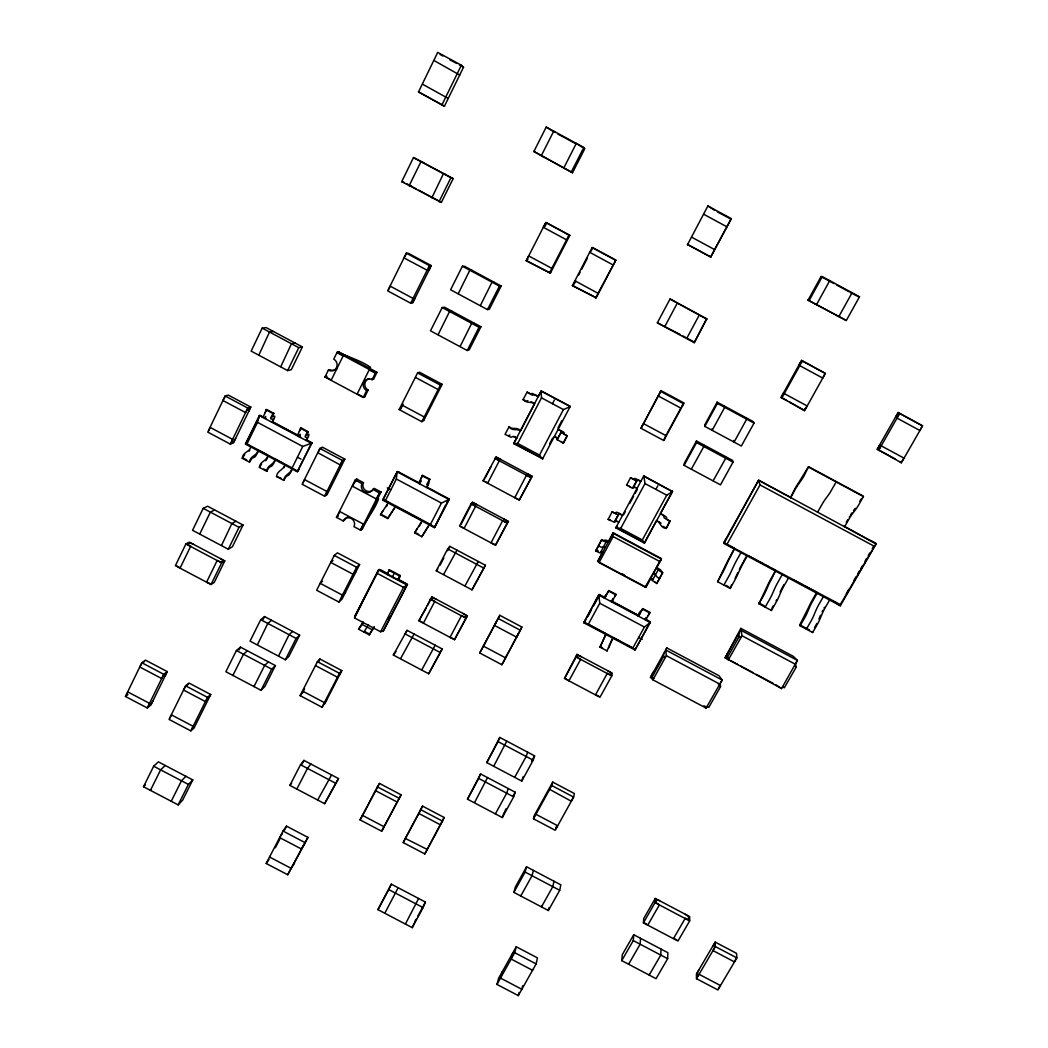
<?xml version="1.0" encoding="UTF-8"?>
<svg xmlns="http://www.w3.org/2000/svg" width="1048" height="1048" viewBox="0 0 1048 1048"><rect width="100%" height="100%" fill="white"/><g stroke="black" fill="none" stroke-linecap="round" stroke-linejoin="round"><path stroke-width="1.5" d="M685.366 914.315L688.588 916.489L688.588 919.856L685.353 918.14L673.654 938.288L676.89 939.99M392.555 576.898L394.218 573.125M684.134 465.364L684.174 463.557L696.475 440.998L732.591 460.399L733.01 462.168L720.487 484.857L684.134 465.364L696.553 442.597L696.475 440.998M667.655 958.697L667.838 952.671L633.739 934.724L622.329 954.61L621.739 960.636L656.048 978.675L667.655 958.697L633.267 940.606L633.739 934.724M683.637 403.755L683.663 402.812L660.961 390.616L640.996 428.291L663.751 440.501L683.637 403.755L660.764 391.454L660.961 390.616M683.021 404.803L683.047 404.07M661.013 949.095L660.777 955.082L649.184 975.059L649.236 974.286M659.572 900.704L656.323 899.472L656.153 902.747L659.375 904.922L647.743 925.135L644.533 922.947M681.148 408.262L658.314 395.987M681.187 407.502L667.118 433.4M643.42 922.856L655.052 902.642L655.275 898.437L689.663 916.581L689.676 920.904L677.964 941.052L643.42 922.856L643.721 918.533L655.275 898.437M781.559 688.536L797.41 660.41L793.323 656.349L740.87 628.368L725.124 657.777L781.559 688.536L775.952 684.868M312.055 442.806L297.344 471.705L292.13 467.945L302.741 446.461L312.042 443.003L306.33 439.767M653.873 678.108L652.105 677.165L663.633 656.467L663.816 653.402M640.564 938.327L640.145 944.222L628.604 964.239L628.669 963.479M670.026 521.328L666.462 518.904L666.58 517.516A5.096 0.655 28.5 0 0 662.742 514.751L660.371 513.468L663.829 515.983L664.144 517.922L670.026 521.328L666.109 528.48C660.174 527.681 660.764 522.363 656.506 520.555L644.389 543.087L615.805 527.812L617.482 526.109M740.87 628.368L741.971 635.756L728.19 660.096M388.166 573.086L387.105 574.094L389.371 569.771L400.061 575.457L398.017 579.125L407.436 584.483L383.45 630.896L380.607 631.761L354.591 617.979L354.709 616.538L378.564 569.942L380.896 570.033L388.088 573.846M656.506 567.859L658.196 569.85L652.354 580.487L656.769 583.513L662.598 572.929L660.515 569.824L656.572 567.348L661.393 558.571L613.146 532.79L608.233 542.078L606.438 541.253M666.109 528.48L670.052 520.895M652.105 677.165L652.38 673.956M612.661 600.425L613.08 598.578M656.769 583.513L662.65 572.404M446.749 502.844L448.898 498.678L448.963 499.464L397.074 471.796L382.703 500.106L385.481 500.446L396.354 479.041L397.074 471.796L398.987 472.072M691.523 237.11L714.605 249.594M646.564 618.49L649.917 612.425L642.778 608.613C640.197 613.263 641.311 608.377 637.839 615.844L639.673 612.726M561.584 431.449L558.125 429.339L563.235 431.868L564.309 432.824L563.654 433.859L567.204 435.798L563.379 443.055L557.051 439.61L561.584 431.449L557.091 439.754M652.393 580.409L650.795 577.867L652.144 578.601A4.061 0.668 28.7 0 1 652.603 578.863M560.876 432.339L567.204 435.798M605.534 596.626L605.98 594.766L605.115 596.168M557.772 438.68L554.327 436.558M666.24 435.798L643.485 423.589M639.686 612.766L639.463 614.704L642.778 608.613M664.393 439.23L666.384 434.776L663.751 440.501M644.887 618.779L650.297 621.844L635.009 649.996L583.815 622.748L599.011 594.517L605.351 597.701M611.757 675.908L612.268 673.144L576.95 654.371L564.505 678.462L599.967 697.287L611.757 675.908L576.19 657.004L576.95 654.371M388.192 573.112L387.446 574.645M389.607 570.597L388.559 571.435L389.371 569.771M607.866 670.799L611.115 672.868L610.696 675.004L607.368 673.235L595.605 694.614L598.932 696.37M619.997 641.324L613.08 637.643L608.744 647.9M559.697 890.289L560.824 884.84L526.554 866.788L515.393 886.922L513.861 892.372L548.353 910.515L559.697 890.289L525.114 872.08L526.554 866.788M602.024 642.987L599.967 647.14L607.08 650.926L607.224 650.284M620.717 528.402L645.005 483.56L643.786 475.858L672.489 491.617L644.389 543.087L642.345 539.969L620.717 528.402L615.805 527.812L643.786 475.858L644.337 476.46M573.623 797.096L574.383 793.559L552.715 782.096L534.506 815.148L533.471 818.802L555.191 830.265L573.623 797.096L551.798 785.555L552.715 782.096M553.973 881.237L552.794 886.647L541.462 906.887L541.62 906.192M536.131 963.924L537.454 957.898L516.232 946.75L498.625 978.243L496.975 984.426L518.288 995.6L536.131 963.924L514.712 952.684L516.232 946.75M548.353 910.515L548.969 907.712M612.687 600.425L615.988 594.334L608.836 590.522L604.172 597.897L599.011 594.517L583.815 622.748L588.373 624.189L632.913 647.887L635.009 649.996L650.232 622.447L644.992 619.027M532.712 969.518L532.541 970.291L511.149 959.064L512.695 953.077M603.281 632.416L606.032 633.883L599.967 647.14M660.174 392.515L660.319 391.86M522.651 985.775L521.839 989.286L500.512 978.098L502.136 971.968M602.037 642.922L606.032 633.883M518.288 995.6L519.022 992.456M637.027 488.355L633.359 487.019L632.258 488.158L626.639 484.923L630.228 486.796M556.554 825.916L555.872 828.824L557.588 825.719L535.869 814.257M632.992 488.25L637.184 479.866L640.891 481.215L634.852 478.399L634.158 479.578M605.587 596.574L608.836 590.522M533.406 870.403L532.043 875.722L520.764 896.001L520.948 895.32M551.327 786.21L552.047 783.524M549.611 789.341L571.304 801.248L573.125 797.738M265.694 416.41L264.712 418.427L265.445 418.178L260.061 415.309L245.468 444.103L297.344 471.705L311.387 443.304L259.328 415.558L245.468 444.103L247.001 443.933L257.481 422.344L259.328 415.558L266.257 418.414M618.792 522.074L615.045 520.856L618.87 513.756L622.512 515.419L620.246 513.743A5.096 0.707 28.4 0 0 616.211 512.276L615.713 513.677L612.137 511.817L608.141 519.389L614.56 522.31L618.844 513.782M703.653 214.224L726.801 226.761M581.378 656.716L577.972 655.249L577.383 657.306L580.644 659.375L568.933 680.807L565.697 678.737M634.119 479.591L630.516 477.718L636.87 481.045M534.153 817.361L534.952 814.519M614.613 522.258L615.097 520.843M641.638 427.021L641.9 426.169M608.377 541.62C605.534 538.593 603.976 541.489 601.644 539.825L595.736 550.934L599.521 552.728L600.425 552.768L606.399 541.279M710.767 257.035L687.488 244.446L710.767 257.035L731.294 218.626L707.898 205.945L714.526 210.268M601.683 551.654C604.329 553.907 600.15 550.528 600.425 552.676M612.137 511.817L618.464 515.118M420.864 478.844L422.619 475.373L429.837 479.211C427.623 483.796 430.754 480.783 426.615 487.543C430.951 480.325 422.737 490.254 429.837 479.211M533.183 760.206L534.572 755.844L499.791 737.438L486.757 762.603L521.76 781.101L533.183 760.206L498.088 741.643L499.791 737.438M595.736 550.934L601.644 539.825M608.141 519.389L610.329 520.044M598.002 550.423L597.701 551.34L595.906 550.449M521.76 781.101L523.24 776.568M354.591 617.979L378.564 569.942L406.952 585.02L407.436 584.483L398.581 579.78L398.083 580.304C399.982 577.278 397.362 580.749 398.017 579.125M513.651 796.873L515.197 792.209L480.574 773.935L467.5 799.192L502.333 817.558L513.651 796.873L478.726 778.428L480.574 773.935M677.375 302.977L664.956 326.269M527.616 752.163L526.175 756.486L514.961 776.83M502.333 817.558L503.983 812.724M508.28 788.555L506.669 793.192L495.376 813.89M299.348 431.265L301.012 427.859L308.243 431.711L306.606 435.261L308.78 434.344A5.07 0.76 -62.1 0 1 307.824 437.789L306.016 440.435C310.693 433.335 300.894 442.033 307.588 431.999L308.243 431.711M506.747 741.119L493.988 765.747M487.503 777.59L474.718 802.27M609.831 643.97L607.08 650.926M423.117 907.62L425.423 902.066L391.323 884.158L377.935 909.651L412.244 927.65L423.117 907.62L388.703 889.555L391.323 884.158M412.244 927.65L414.052 923.367M818.92 619.027L820.519 615.255M418.611 898.49L405.393 924.048M440.448 824.841L418.794 813.431M442.112 821.763L444.129 817.479L422.58 806.122L405.104 838.78M299.925 434.37L298.837 436.61L300.422 434.462M298.012 471.364L298.903 469.386M405.615 838.059L403.218 842.579L424.82 853.937L444.129 817.479M427.204 849.417L405.406 838.479M420.772 481.098L419.449 483.731L420.864 481.504M737.844 572.588L735.146 578.391M518.197 633.883L516.638 637.184L494.407 625.381L496.163 622.171M520.345 630.267L521.865 627.018L499.817 615.307L479.735 652.983L501.9 664.733L520.345 630.267L498.101 618.438M398.148 887.748L384.799 913.253L385.127 912.546M507.219 654.384L505.568 657.869L483.403 646.105L485.237 642.725M776.568 599.928L776.083 600.91M501.9 664.733L521.865 627.018M225.11 395.961L207.766 432.117L230.311 444.116L233.468 442.924L250.813 407.083L228.32 395.096L225.11 395.961L247.76 408.039L250.813 407.083M208.67 430.872L210.294 427.492L232.839 439.492L231.215 442.859L233.665 441.942L235.63 438.47M224.927 396.996L222.936 400.506L245.573 412.571L247.564 409.061L249.935 408.314L248.638 411.589M262.183 328.103L251.14 351.106L287.637 370.599L291.331 369.682L302.387 346.954L266.127 327.579L262.183 328.103L298.785 347.661L302.387 346.954M230.311 444.116L247.76 408.039M185.902 543.964L175.383 565.684L211.015 584.535L214.251 582.413L224.796 560.903L189.321 542.117L185.902 543.964L221.626 562.894L224.796 560.903M203.194 508.332L192.557 530.301L228.281 549.231L232.433 546.715L243.071 525.022L207.583 506.197L203.194 508.332L239.01 527.341L243.071 525.022M199.709 534.087L210.36 512.144L214.683 509.957M418.506 91.897L437.71 52.4L461.369 65.225L463.544 67.203L444.418 106.228L418.506 91.897L444.418 106.228M125.433 696.475L141.821 662.755L145.489 660.135L167.274 671.611L150.886 705.055L147.27 707.963L125.433 696.475L127.935 694.588M126.363 695.112L127.895 691.968L149.733 703.457L148.187 706.588L150.991 704.335L152.916 700.889M141.716 663.515L139.764 666.986L161.693 678.541L163.632 675.069L166.37 672.96L165.217 675.803M249.489 462.155C249.896 455.998 256.603 455.932 257.991 450.771L258.738 450.457L257.572 452.815A5.057 0.865 -61.9 0 1 254.651 457.085L252.07 458.238L249.489 462.155L242.271 458.317C242.625 452.068 249.489 452.199 250.839 446.959M273.856 413.384L273.135 413.632C266.153 423.955 276.738 414.877 271.904 422.252L273.764 419.632A5.07 0.865 -62.2 0 0 274.628 416.135L272.205 416.947L273.856 413.384L266.611 409.519L263.664 415.807M242.271 458.317L244.721 454.596M265.118 412.598L266.611 409.519M287.637 370.599L298.785 347.661M610.408 642.699L611.22 641.075M282.711 463.229L275.703 459.496L274.537 461.841A5.057 0.812 -61.9 0 1 271.655 466.124L269.166 467.329L266.611 471.259L259.406 467.421C259.839 461.343 266.454 461.159 267.843 456.011M261.633 464.054L259.406 467.421M401.712 181.645L413.501 157.541L453.155 178.619L441.365 202.408L401.712 181.645L404.423 182.496M442.06 104.643L461.369 65.225M147.27 707.963L163.763 674.309L167.274 671.611M211.015 584.535L221.626 562.894M228.281 549.231L239.01 527.341M266.611 471.259C267.083 465.246 273.594 464.932 274.995 459.81L275.703 459.496M324.959 377.044L328.338 370.18A6.288 6.065 61.8 0 0 336.526 367.599A6.288 6.065 61.8 0 0 333.749 359.176L337.142 352.272L338.779 351.892L376.979 372.328L373.573 379.18L372.106 379.677A6.262 6.065 60.8 0 0 363.892 382.232A6.262 6.065 60.8 0 0 366.63 390.642L363.224 397.493L324.959 377.044L326.649 376.546M292.667 468.522L291.501 470.866A5.044 0.747 -61.9 0 1 288.645 475.163L286.261 476.421L283.733 480.364L276.528 476.526C277.039 470.604 283.418 470.12 284.833 465.05M301.012 427.859L298.025 434.108M326.819 376.193L325.142 376.677L331.299 379.966L343.141 355.953L336.958 352.639L338.779 351.892M283.733 480.364C284.27 474.508 290.545 473.879 291.986 468.849M185.614 685.824L169.042 719.413L190.841 730.875L194.155 727.823L210.727 694.51L188.981 683.047L185.614 685.824L207.517 697.365L210.727 694.51M169.946 718.037L171.492 714.906L193.291 726.369L191.732 729.5L194.312 727.115M406.336 253.171L387.695 290.859L410.685 303.213L412.65 302.977L431.265 265.629L408.327 253.302L406.336 253.171L429.431 265.589L431.265 265.629M388.507 289.68L390.249 286.156L413.24 298.51M405.969 254.363L403.991 257.9L427.283 270.319M143.511 786.734L153.676 766.206L158.353 761.857L192.78 779.935L182.601 800.227L178.147 804.89L143.511 786.734L145.423 784.926M439.007 201.753L450.915 177.728L453.155 178.619M319.889 448.426L302.125 484.255L324.592 496.202L327.081 494.656L344.844 459.142L322.43 447.195L319.889 448.426L342.447 460.452L344.844 459.142M302.964 482.971L304.627 479.63L327.094 491.578L325.417 494.918L327.369 493.726M318.5 451.662L319.614 449.409L321.592 448.452M399.445 576.649L400.271 576.072L398.581 579.78M420.183 810.615L422.58 806.122M190.841 730.875L207.517 697.365M236.429 650.507L225.857 671.729L261.031 690.278L264.83 686.558L275.401 665.585L240.464 647.127L236.429 650.507L271.694 669.122L275.401 665.585M372.106 379.677L375.525 372.8L376.979 372.328M410.685 303.213L429.431 265.589M368.922 378.721A6.236 6.039 60.8 0 0 368.123 390.092L364.73 396.904L363.224 397.493M239.062 649.93L240.464 647.127M260.729 619.696L250.04 641.114L285.357 659.768L288.947 656.297L299.649 635.14L264.555 616.578L260.729 619.696L296.139 638.429L299.649 635.14M171.23 801.261L181.461 780.786L185.902 776.319M324.592 496.202L342.447 460.452M263.153 619.407L264.555 616.578M178.147 804.89L188.404 784.428L192.78 779.935M267.646 457.544L267.397 458.041A5.057 0.825 -61.9 0 1 267.096 458.631M462.417 266.244L450.588 289.785L487.477 309.605L489.351 309.252L501.18 286.012L464.539 266.297L462.417 266.244L499.411 286.143L501.18 286.012M355.207 480.05L361.966 483.652A6.157 5.96 49.7 0 0 364.678 491.879A6.157 5.96 49.7 0 0 372.787 489.403L374.228 488.407L380.961 491.997L362.176 529.043L360.682 530.236L353.949 526.659A6.118 5.908 46.3 0 0 351.25 518.485A6.118 5.908 46.3 0 0 343.194 520.935L336.46 517.345L355.207 480.05L356.739 479.093L363.459 482.67A6.131 5.934 49.8 0 0 372.171 490.687M442.204 307.536L430.492 330.814L467.212 350.517L469.255 349.77L480.966 326.779L444.496 307.195L442.204 307.536L479.015 327.303L480.966 326.779M336.814 517.542L339.814 511.568L363.342 524.079L360.329 530.039M355.338 481.857L356.739 479.093M284.611 466.57L284.362 467.067A5.044 0.773 -61.9 0 1 284.047 467.644M399.131 409.558L417.589 372.918L419.488 372.21L442.125 384.328L423.68 420.641L421.833 421.689L399.131 409.558L401.148 408.602M401.489 407.567L403.205 404.174M261.031 690.278L271.694 669.122M533.891 151.488L546.205 127.083L583.828 147.454L584.823 148.646L572.522 172.737L533.891 151.488L572.522 172.737M334.273 555.414L316.666 590.26L338.91 602.05L342.054 599.063L359.595 564.584L337.469 552.833L334.273 555.414L356.608 567.269L359.595 564.584M285.357 659.768L296.139 638.429M360.682 530.236L379.546 493.005L380.961 491.997M421.833 421.689L440.396 385.127L442.125 384.328M427.06 487.176L449.369 499.071L434.409 527.629L382.703 500.106L397.572 471.456L420.379 483.469M420.982 519.821L395.699 506.354L387.695 518.537L380.503 514.712L388.061 502.948M380.503 514.712L382.939 510.664M487.477 309.605L499.411 286.143M338.91 602.05L356.608 567.269M467.212 350.517L479.015 327.303M387.695 518.537L395.201 506.747M326.635 700.09L322.024 707.217L300.095 695.636L317.426 661.668L319.928 659.022L341.805 670.589L324.487 704.282M302.951 692.047L304.562 688.903M318.487 661.851L319.928 659.022M571.409 171.78L583.828 147.454M526.266 260.69L545.746 222.517L546.768 222.857L569.837 235.315L550.383 273.135L526.266 260.69L550.383 273.135M545.248 223.748L543.309 227.298L566.627 239.861M544.947 226.434L546.768 222.857M422.619 475.373L419.41 481.569L420.955 480.416M364.468 631.42L369.787 634.236L369.237 634.852L358.599 629.219L363.093 622.08M387.957 574.134L388.441 573.177M322.024 707.217L339.447 673.301L341.805 670.589M658.196 569.85L662.598 572.929M445.321 505.608L434.841 527.196L429.51 524.354L421.82 536.694L414.641 532.869L421.938 520.987M363.918 632.036L368.385 624.883M392.764 577.474L393.21 576.61M549.401 273.148L568.999 235.053L569.837 235.315M289.864 785.41L300.514 764.739L303.933 760.39L338.465 778.572L324.618 803.685L289.864 785.41L291.619 783.157M301.811 764.49L303.933 760.39M369.237 634.852L374.162 627.163M374.11 626.835L369.892 633.582M421.82 536.694L429.51 524.354M430.453 524.393L441.444 503.079L448.963 499.464L434.409 527.629L430.453 524.393L385.481 500.446M380.607 631.761L403.559 587.339L406.952 585.02L382.939 631.499M388.258 619.591L389.738 616.722M266.205 863.486L282.986 831.051L286.523 826.152L307.942 837.391L287.715 874.753L266.205 863.486L268.956 859.609M275.336 847.766L280.327 838.125M284.519 830.016L286.523 826.152M421.44 522.402L419.161 526.476M572.431 285.567L592.133 247.551L592.827 247.721L615.857 260.14L596.194 297.815L572.431 285.567L596.194 297.815M574.383 283.117L575.693 280.759L573.256 285.462M578.627 275.1L580.094 272.27M581.561 269.441L587.43 258.122M590.98 251.271L592.827 247.721M513.834 436.361A5.122 0.655 27.8 0 1 514.424 436.649L516.808 437.933L512.826 436.466L511.136 437.33L505.018 434.331L509.105 426.785C512.852 430.191 516.677 426.444 520.555 430.741L534.677 403.65C530.917 401.292 526.856 403.729 523.031 399.655L527.118 392.109L530.76 394.022M471.037 503.865L459.509 526.057L495.507 545.235L508.398 521.38L472.53 502.254L471.037 503.865L507.14 523.122L508.398 521.38M483.049 480.757L496.071 456.994L532.122 476.264L519.258 500.093L483.049 480.757L484.464 479.303M436.269 570.846L447.679 548.89L449.867 546.362L485.381 565.265L472.006 589.841L436.269 570.846L437.789 569.025M461.081 524.301L472.53 502.254M485.198 477.914L490.988 466.753M494.617 459.784L496.071 456.994M393.341 655.039L407.043 630.32L442.191 648.948L428.697 673.772L393.341 655.039L395.987 651.594M440.055 565.226L443.828 557.968M447.601 550.711L449.867 546.362M405.576 633.162L407.043 630.32M418.886 620.809L431.92 596.941L467.369 615.766L454.478 639.699L418.886 620.809L425.947 608.403M427.44 605.534L431.92 596.941M324.618 803.685L338.465 778.572M287.715 874.753L307.942 837.391M514.005 443.317L542.746 458.697L513.703 443.618L516.808 437.933M527.118 392.109L532.384 395.175L534.611 394.821L538.2 396.603L541.305 390.93L570.243 406.454L542.497 459.024L539.497 455.094L517.699 443.435L513.703 443.618L541.056 391.14L542.222 391.847M517.699 443.435L541.502 397.834L541.056 391.14L570.243 406.454L569.326 406.388M595.526 298.012L615.857 260.14M552.466 403.716L554.379 400.035M539.497 455.094L563.418 409.585L570.033 406.69M472.006 589.841L485.381 565.265M495.507 545.235L507.14 523.122M519.258 500.093L532.122 476.264M428.697 673.772L442.191 648.948M549.65 443.789L552.676 438.038M557.981 427.964L561.767 420.772M454.478 639.699L467.369 615.766M360.04 819.864L377.437 786.878L399.17 798.314L381.682 831.247L360.04 819.864L362.516 815.606M362.215 816.222L379.507 783.432L401.096 794.803L398.699 799.297M563.156 443.356L566.994 436.086M703.929 705.789L706.732 707.282L706.09 708.094L652.917 679.825L666.371 655.681L665.729 649.97L666.816 647.926L719.059 675.75L722.177 680.021L720.251 683.44L720.5 686.741L708.828 707.335L707.046 706.391M687.488 244.695L707.898 205.945M387.38 504.9L386.45 506.603M382.454 829.806L401.096 794.803M499.817 615.307L479.735 652.983M657.345 322.81L670.039 299.007L706.693 318.788L694.261 342.709L657.345 322.81L680.034 334.404M611.521 640.498L613.08 637.643M710.557 257.179L731.294 218.626M403.218 842.579L420.798 809.711L442.492 821.134L424.82 853.937M377.935 909.651L388.703 889.555M640.996 428.291L660.764 391.454M694.261 342.709L706.693 318.788M626.534 485.29L630.516 477.718M633.293 487.058L637.158 479.892M486.757 762.603L498.088 741.643M467.5 799.192L478.726 778.428M602.652 552.178L597.91 560.955L599.076 562.58L645.123 587.142L645.922 587.142L661.34 559.069L659.664 557.955M681.803 406.257L683.663 402.812M623.625 514.751L625.158 511.922M629.756 503.407L633.595 496.32M635.127 493.477L637.433 489.219M599.076 562.58L613.146 536.589L613.146 532.79L613.997 533.563M363.158 622.394L361.56 625.145M414.641 921.939L416.187 919.096M417.733 916.253L425.423 902.066M655.878 489.39L657.843 485.774M587.849 616.499L591.557 609.687M593.771 605.6L599.705 594.688M588.373 624.189L599.757 603.255L598.853 595.067L650.232 622.447L644.415 627.045L632.913 647.887M564.505 678.462L576.19 657.004M717.107 402.17L704.688 424.964L704.846 426.405L741.368 446.029L754.01 423.117L753.394 421.689L717.107 402.17L717.382 403.414L704.846 426.405M642.345 539.969L666.764 495.206L672.489 491.617L643.721 476.211M611.272 601.683L612.766 598.971M614.901 596.325L615.988 594.334M661.131 512.079L672.515 491.237L671.244 490.87M384.079 826.741L362.451 815.357M397.192 802.061L375.485 790.624M381.682 831.247L384.026 826.924M531.546 761.372L534.572 755.844M504.73 811.362L506.223 808.624M512.957 796.31L515.197 792.209M652.917 679.825L650.481 677.362L653.625 671.611M645.123 587.142L661.34 559.069L613.014 533.236L597.753 561.453L645.922 587.142L650.795 577.867M808.06 300.147L821.029 276.567L822.3 276.62L859.517 296.767L846.312 320.505L808.06 300.147L846.312 320.505M809.213 300.422L822.3 276.62M533.471 818.802L551.798 785.555M644.926 619.617L646.118 617.455M649.917 612.425L648.201 615.53M781.035 397.402L801.537 360.368L825.352 373.416L804.602 410.646L781.035 397.402L786.721 400.467M781.703 398.306L802.349 360.997L801.537 360.368M513.861 892.372L525.114 872.08M832.675 600.936L840.339 605.757L840.3 604.578L723.841 542.681L758.595 480.233L723.945 543.467L840.339 605.757L876.089 543.807L844.164 526.175L844.531 526.869L848.906 519.192A10.022 1.48 -60.9 0 1 852.247 514.031L855.849 509.263A8.607 1.271 -60.8 0 0 858.744 504.782L863.421 496.582L862.91 495.927L808.519 466.674L799.021 482.093A15.248 1.716 -61.2 0 0 794.908 488.748L790.467 497.839L794.803 490.123A10.035 1.127 -61.2 0 1 798.026 484.897L801.432 480.023A8.607 0.969 -61.1 0 0 804.235 475.491L808.519 466.674M650.481 677.362L666.816 647.926M742.442 563.418L742.822 562.737M727.129 544.004L760.036 484.936L758.791 480.836M824.593 374.503L822.759 378.092L799.676 365.608M726.33 538.423L723.841 542.681L734.569 548.418L729.945 556.724A15.026 1.493 -61.6 0 0 726.185 564.034L717.605 581.719L730.181 588.439L734.661 580.448A8.423 0.904 -61.6 0 0 737.202 575.483L740.071 569.274A9.877 1.061 -61.5 0 1 743.019 563.523L747.263 555.951M717.605 581.719L722.072 573.728A8.436 0.838 -61.6 0 0 724.626 568.763L727.509 562.553A9.89 0.983 -61.6 0 1 730.469 556.802L734.569 548.418M496.975 984.426L514.712 952.684M740.988 552.584L736.744 560.169A9.877 1.022 -61.5 0 0 733.797 565.92L730.915 572.129A8.423 0.865 -61.6 0 1 728.373 577.081L723.893 585.085M743.53 561.479L746.386 556.396M731.543 584.889L730.181 588.439M783.498 585.387L783.878 584.705M729.172 658.367L727.391 657.41L739.194 636.542L738.788 633.621M758.896 603.792L767.28 586.015A15.013 1.899 -61.5 0 1 771.014 578.706L775.677 570.426L771.669 578.85A9.877 1.244 -61.5 0 0 768.734 584.601L765.931 590.849A8.423 1.061 -61.5 0 1 763.403 595.814L758.896 603.792L771.446 610.499L775.965 602.534A8.423 1.127 -61.5 0 0 778.494 597.57L781.258 591.308A9.877 1.323 -61.4 0 1 784.179 585.544L788.476 577.998M706.09 708.094L722.177 680.021L665.729 649.97M782.201 574.645L777.93 582.203A9.877 1.284 -61.4 0 0 774.996 587.954L772.219 594.203A8.423 1.087 -61.5 0 1 769.69 599.181L765.171 607.146M817.505 512.354L821.868 504.664A10.035 1.31 -61 0 1 825.156 499.477L828.654 494.656A8.607 1.113 -61 0 0 831.496 490.15L836.16 481.923M771.957 608.207L773.437 605.574M877.215 449.225L898.149 412.506L922.567 425.881L901.385 462.784L877.215 449.225L895.621 459.142M878.565 450.483L899.656 413.515L898.149 412.506M846.273 522.258L847.74 519.69M859.819 501.337L861.364 498.625M800.109 625.813L799.794 624.791L808.309 607.958A14.999 2.306 -61.3 0 1 812.017 600.635L816.733 592.395L817.099 593.325L812.79 600.845A9.864 1.52 -61.3 0 0 809.881 606.609L807.17 612.897A8.41 1.284 -61.4 0 1 804.668 617.875L800.109 625.813L812.645 632.507L817.204 624.582A8.41 1.349 -61.4 0 0 819.706 619.604L822.392 613.303A9.864 1.598 -61.3 0 1 825.287 607.539L829.61 600.019M823.361 596.679L819.038 604.198A9.864 1.559 -61.3 0 0 816.13 609.962L813.445 616.25A8.41 1.323 -61.4 0 1 810.942 621.228L806.384 629.167M901.87 461.487L903.848 458.041L881.04 445.754L879.075 449.199L878.014 448.216L879.822 444.653M921.716 426.916L919.908 430.518L896.839 418.034L898.817 414.563L897.651 413.764L895.516 417.117M621.739 960.636L633.267 940.606M814.545 627.542L816.798 623.625M727.954 659.284L725.124 657.777L740.74 630.162L797.41 660.41L795.419 663.856L796.284 667.013L784.336 687.763L782.555 686.82M846.378 593.561L848.801 589.356M853.662 580.933L856.098 576.714M857.723 573.911L859.334 571.095M860.958 568.291L862.583 565.488M865.006 561.269L866.63 558.466M868.255 555.65L869.866 552.846M872.303 548.628L873.914 545.825M840.3 604.578L876.089 543.807L758.595 480.233L791.397 497.839M715.168 942.087L696.435 974.011L696.488 978.688L717.893 989.954L736.849 957.898L736.521 953.339L715.168 942.087L715.352 946.567L696.488 978.688M718.456 988.421L720.225 985.434L698.833 974.168L697.077 977.168L697.025 973.527L698.767 970.029M736.207 958.396L734.465 961.92L712.994 950.601L714.749 947.078L714.605 943.58L712.823 946.095M377.123 787.52L379.507 783.432M670.039 299.007L706.876 319.247M462.941 613.408L466.085 615.438L464.906 617.272L461.565 615.504L450.037 637.341L453.548 638.822M294.54 863.107L291.082 868.307L269.546 857.015L270.004 856.373M421.938 669.58L435.169 645.227M304.588 843.837L301.208 848.88L279.606 837.562L282.41 833.684M318.081 799.454L317.675 800.043L331.561 774.944M465.116 585.688L478.281 561.479M400.742 658.354L414.078 634.053M503.918 518.996L507.14 520.974L506.158 522.323L502.634 520.712L491.014 542.838L494.538 544.423M297.252 788.502L296.82 789.065L307.483 768.42L310.837 764.031M853.465 510.677L855.26 508.293M436.361 599.299L432.837 597.779L431.475 599.521L434.815 601.303L423.549 622.905L420.209 621.136M527.616 473.866L530.878 475.831L530.013 476.945L526.489 475.281L514.738 497.669L518.262 499.306M443.697 574.291L456.967 550.135M397.899 579.74L387.301 573.95M324.474 702.671L302.544 691.091M337.522 677.257L315.54 665.624M339.631 674.82L340.993 671.951L339.159 674.06M417.012 528.808L414.641 532.869M477.023 504.651L473.486 503.027L472.334 504.284L475.713 506.092L464.185 528.258L460.806 526.45M300.095 695.636L302.702 692.794M358.599 629.219L361.167 625.682M400.061 575.457L399.576 575.981L388.847 570.282M317.164 662.428L319.116 660.384M354.709 616.538L379.088 569.431L386.686 573.466M500.577 459.404L497.04 457.74L496.005 458.762L499.411 460.583L487.726 483.01L485.473 481.805M151.043 789.799L150.44 790.375L160.619 769.848L165.243 765.472M254.481 686.099L253.996 686.571L264.646 665.401L268.419 661.891M520.555 430.741C516.861 428.305 511.948 431.475 509.105 426.785M585.622 620.586L583.985 622.158L586.736 623.612M345.552 592.199L342.434 595.12L320.177 583.317L322.522 581.326M278.755 655.603L289.065 634.682L292.641 631.433M510.009 435.025L508.424 435.693M356.084 571.514L353.045 574.252L330.736 562.409L333.028 560.536M209.849 695.872L205.421 701.57L183.544 690.043L185.47 686.571L188.09 684.41M233.403 674.991L232.892 675.436L243.49 654.227L247.459 650.821M257.598 644.415L267.816 623.442L271.576 620.298M527.904 400.624L526.41 401.096M530.825 394.022L532.201 393.393L538.462 396.393M523.031 399.655L525.375 400.546M343.194 520.935L344.766 519.795A6.092 5.882 46.4 0 1 348.211 516.887M142.672 662.834L144.572 661.471M336.46 517.345L338.059 516.232M361.966 483.652L363.459 482.67M357.093 479.277L355.573 480.233L352.534 486.272L376.14 498.835L380.607 491.8L377.11 498.704L378.616 498.809C374.66 509.957 366.263 519.415 362.176 529.043M220.368 558.558L223.342 560.536L220.866 562.082L217.159 560.523L206.561 582.177L210.268 583.71M221.678 545.13L231.857 523.542L235.983 521.262M422.619 420.445L424.06 419.632M193.749 544.462L190.055 542.903L187.396 544.357L190.749 546.126L180.23 567.82L176.889 566.051M424.348 417.025L401.646 404.895M344.019 460.399L342.159 461.421L340.207 464.932L317.937 452.775M276.528 476.526L280.838 478.084M438.261 389.633L415.48 377.437M440.003 386.188L441.352 385.559M364.914 396.537L363.407 397.126L357.25 393.838L369.171 369.865L375.341 373.167L376.795 372.695L369.721 368.909L370.494 367.311C360.224 360.185 348.958 357.407 338.596 352.259M366.63 390.642L368.123 390.092M460.138 346.482L471.652 323.347L473.67 322.863M328.338 370.18L330.002 369.721A6.249 6.039 61.8 0 0 337.273 368.477M438.13 334.692L449.566 311.492L451.793 311.112M597.989 293.283L574.985 280.825M280.812 366.59L291.475 343.757L295.143 343.089M258.935 354.905L269.519 332.019L273.384 331.456M480.351 305.597L492.01 282.174L493.857 282.069M411.497 302.007L413.017 301.85L414.969 298.326M458.238 293.715L469.818 270.227L471.862 270.24M550.121 271.969L550.881 271.956M428.933 270.319L430.479 266.795L429.051 266.781M551.942 268.406L528.69 255.935L527 259.511L527.891 259.577M828.405 280.563L829.754 280.654L816.628 304.444L815.41 304.13M612.844 264.83L589.749 252.332M857.88 296.532L859.517 296.767M431.855 197.823L443.435 173.693L445.754 174.623M568.475 236.285L569.143 236.468M837.47 316.064L838.898 316.483L852.076 292.746L850.518 292.536L856.661 295.863M423.523 162.623L420.995 161.589L409.179 185.679L411.812 186.478L406.886 183.832M870.194 540.454L875.539 543.021M531.113 401.777L532.79 402.629M634.066 486.796L635.154 487.346M616.918 521.066L616.421 520.817A5.083 0.734 28.4 0 0 615.281 520.253M282.986 831.051L304.588 842.382M153.676 766.206L188.404 784.428M655.052 902.642L689.676 920.904M715.352 946.567L736.849 957.898M141.821 662.755L163.763 674.309M300.514 764.739L335.36 783.092M361.547 624.123L372.158 629.756M317.426 661.668L339.447 673.301M600.124 646.498L602.495 647.756M243.044 457.989L246.647 459.902M263.742 469.006L267.345 470.919M430.165 599.181L465.849 618.137M377.398 573.452L403.559 587.339M404.502 633.582L439.95 652.38M601.486 540.283L606.163 542.052M605.364 547.37C603.019 545.903 601.526 548.733 598.618 545.615M653.611 573.138C656.297 574.317 655.838 577.736 659.69 578.221M656.834 582.963L655.367 582.19M741.971 635.756L795.498 664.327M621.949 573.78L624.778 575.287M739.194 636.542L740.988 637.498M794.502 666.056L796.284 667.013M422.161 475.726L429.392 479.578M608.705 591.072L615.857 594.897M642.699 609.202L649.852 613.014M396.354 479.041L441.444 503.079M265.878 409.768L273.135 413.632M300.331 428.134L307.588 431.999M730.784 660.79L737.844 664.55M740.661 666.056L753.381 672.842M756.197 674.336L773.136 683.361M610.997 600.714L639.241 615.766M611.403 601.12L637.931 615.255M271.982 421.466L300.606 436.715M272.624 422.003L299.505 436.322M306.671 440.147L312.042 443.003M387.301 487.831L390.904 489.757M599.757 603.255L644.415 627.045M257.481 422.344L302.741 446.461M372.787 489.403L379.546 493.005M383.227 499.713L388.572 502.555M638.651 637.485L642.214 639.385M297.422 457.216L301.038 459.142M666.371 655.681L719.701 684.069M663.633 656.467L665.414 657.41M720.5 686.741L718.718 685.798L718.561 683.597M447.679 548.89L483.521 567.964M589.5 625.08L600.517 630.948M627.005 645.044L629.822 646.537M631.145 647.245L635.101 649.354M381.04 514.293L388.219 518.118M416.305 533.065L418.689 534.336M247.001 443.933L292.13 467.945M246.228 443.802L249.018 445.295M260.179 451.23L267.161 454.95M294.003 469.229L296.676 470.657M541.502 397.834L563.418 409.585M645.005 483.56L666.764 495.206M554.549 436.269L558.047 438.195M561.322 441.955L563.379 443.055M417.589 372.918L440.396 385.127M749.006 556.147L757.652 560.785M760.547 562.331L763.429 563.863M766.311 565.409L769.193 566.955M772.088 568.501L774.97 570.047M793.729 580.081L802.388 584.719M805.27 586.264L815.37 591.675M663.083 526.384L666.148 528.035M337.142 352.272L375.525 372.8M494.721 458.304L531.035 477.705M725.884 585.295L728.661 586.788M758.687 602.823L764.254 605.796M799.794 624.791L809.515 629.992M615.936 527.367L644.468 542.615M613.146 536.589L659.336 561.269M717.382 403.414L754.01 423.117M808.873 467.251L863.421 496.582M696.553 442.597L733.01 462.168M760.036 484.936L874.019 546.126M545.746 222.517L568.999 235.053M592.133 247.551L615.333 260.061M802.349 360.997L825.352 373.416M899.656 413.515L922.567 425.881M413.501 157.541L450.915 177.728M413.2 187.225L415.964 188.719M418.741 190.212L441.365 202.408M682.772 335.884L685.51 337.351M694.195 342.041L686.885 338.098L699.37 314.845M789.563 402L804.602 410.646M440.108 54.509L442.872 56.003M449.762 59.736L456.653 63.47M459.404 64.963L463.544 67.203M717.251 211.748L730.875 219.124M557.811 134.013L575.981 143.851M582.334 147.296L576.308 143.393L563.916 167.719L565.095 168.715M821.029 276.567L833.933 283.563M836.697 285.056L849.129 291.789M658.38 521.563L658.878 521.839A5.096 0.681 28.6 0 1 659.454 522.153M422.658 84.259L448.23 98.46M542.799 156.65L541.397 155.549L553.737 131.157L555.021 132.507L546.205 127.083M801.615 362.097L800.986 361.599L798.969 365.005M434.16 60.588L459.705 75.037M899.865 461.421L901.385 462.784M804.51 408.615L805.152 409.375L807.091 405.904L784.192 393.563M783.59 392.79L781.756 396.354L782.266 397.048M746.137 417.785L746.687 419.174L734.072 442.112L733.639 440.514M812.292 631.472L812.645 632.507M724.378 406.074L724.718 407.358L712.155 430.335L711.933 428.855M771.21 609.517L771.446 610.499M725.373 456.522L725.727 458.251L713.19 480.718M727.076 654.345L727.391 657.41M703.706 444.876L703.85 446.514L691.405 469.032M249.804 450.168A5.057 0.891 -61.9 0 1 249.149 451.23M266.768 459.194A5.057 0.825 -61.9 0 1 265.812 460.753M849.299 516.991A15.235 2.253 -60.9 0 1 849.745 516.271M850.609 514.869A15.235 2.253 -60.9 0 1 851.042 514.188M851.461 513.533A15.235 2.253 -60.9 0 1 851.893 512.904M822.117 611.77A14.999 2.424 -61.3 0 1 822.863 610.29M824.069 608.05A14.999 2.424 -61.3 0 1 824.475 607.303M739.364 569.339A15.026 1.611 -61.5 0 1 741.237 565.658M741.63 564.911A15.026 1.611 -61.5 0 1 742.036 564.165M780.092 592.002A15.013 2.017 -61.4 0 1 780.773 590.574M781.14 589.854A15.013 2.017 -61.4 0 1 781.887 588.373M782.28 587.627A15.013 2.017 -61.4 0 1 783.079 586.12M660.004 522.48A5.096 0.681 28.6 0 1 661 523.122M372.066 378.603A6.236 6.039 60.8 0 1 373.573 379.18M653.035 579.125A4.061 0.668 28.7 0 1 653.454 579.387"/></g></svg>
